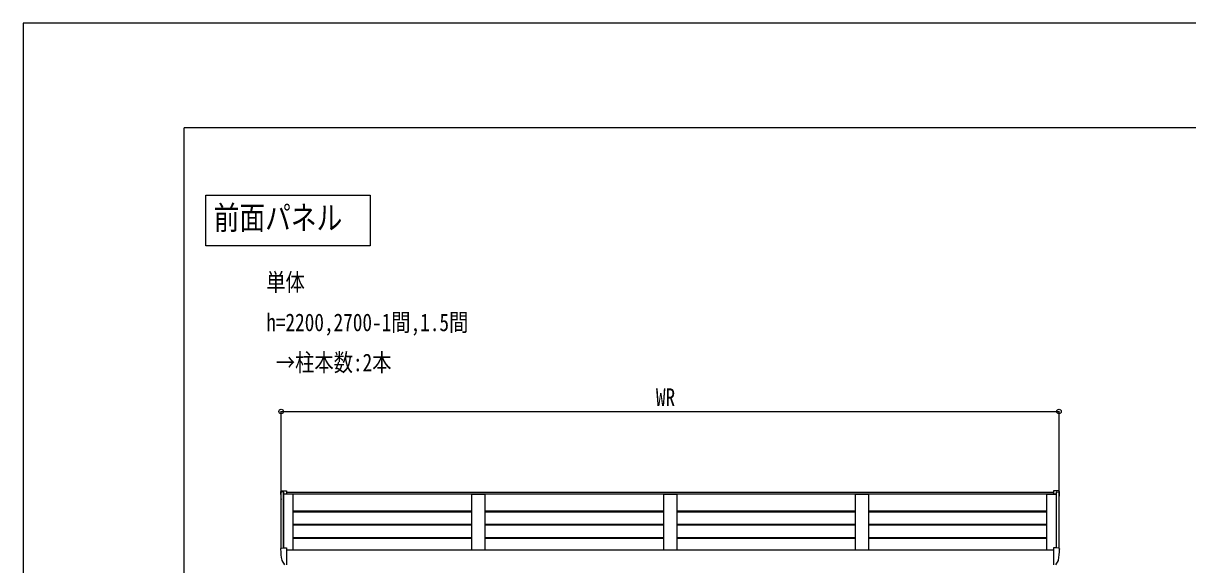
# Model space of a CAD drawing. Units: millimetres, scale not verified. Extents: x -8410 to 8410, y -5940 to 5940.
# Drawn here: x -8410 to -4063, y 3917 to 5940 of the extents above; entities that cross this region are included whole.
import ezdxf
from ezdxf.enums import TextEntityAlignment as Align

# ---------------------------------------------------------------- set-up
doc = ezdxf.new("R2010")
doc.units = ezdxf.units.MM
doc.header["$LTSCALE"] = 30
for name, color, linetype in [('0-2_USER1', 3, 'Continuous'), ('0-4_YKK_13', 4, 'Continuous'), ('0-5_YKK_A1', 4, 'Continuous'), ('0-6_YKK_D', 6, 'Continuous'), ('0-7_YKK_ZWAK', 7, 'Continuous')]:
    doc.layers.add(name, color=color, linetype=linetype)
doc.styles.add('ＭＳ ゴシック', font='')
doc.styles.get('ＭＳ ゴシック').set_extended_font_data('MS Gothic')

msp = doc.modelspace()

# ---------------------------------------------------------------- linework, layer by layer
at = {"layer": '0-4_YKK_13'}
for p, q in [((-7449.39, 4190.05), (-7449.39, 4189.57)), ((-7446.55, 4193.04), (-7436.45, 4193.57)), ((-7436.45, 4193.57), (-7427.39, 4193.57)), ((-7427.39, 4193.57), (-7427.39, 4181.16)), ((-4554.34, 4193.57), (-4563.39, 4193.57)), ((-4563.39, 4193.57), (-4563.39, 4181.16)), ((-4544.24, 4193.04), (-4554.34, 4193.57)), ((-4541.39, 4190.05), (-4541.39, 4189.57)), ((-7449.39, 3976.3), (-7449.39, 3975.83)), ((-7446.55, 3979.3), (-7436.45, 3979.83)), ((-7436.45, 3979.83), (-7427.39, 3979.83)), ((-7427.39, 3979.83), (-7427.39, 3917.47)), ((-4554.34, 3979.83), (-4563.39, 3979.83)), ((-4563.39, 3979.83), (-4563.39, 3917.47)), ((-4544.24, 3979.3), (-4554.34, 3979.83)), ((-4541.39, 3976.3), (-4541.39, 3975.83)), ((-7444.88, 3933.72), (-7434.84, 3916.33)), ((-7427.39, 3934.62), (-7427.39, 3934.06)), ((-7427.39, 3916.83), (-7427.39, 3917.47)), ((-4563.39, 3934.62), (-4563.39, 3934.06)), ((-4563.39, 3916.83), (-4563.39, 3917.47)), ((-4545.9, 3933.72), (-4555.95, 3916.33))]:
    msp.add_line(p, q, dxfattribs=at)
for centre, radius, start, end in [((-7446.39, 4190.05), 3, 93, 180), ((-7247.39, 4189.57), 202, 180, 188.06898), ((-4544.39, 4190.05), 3, 0, 87), ((-4743.39, 4189.57), 202, 351.93102, 0), ((-7446.39, 3976.3), 3, 93, 180), ((-7247.39, 3975.83), 202, 180, 191.90213), ((-4743.39, 3975.83), 202, 348.09787, 0), ((-4544.39, 3976.3), 3, 0, 87), ((-7443.58, 3934.47), 1.5, 191.90213, 210), ((-4547.2, 3934.47), 1.5, 330, 348.09787)]:
    msp.add_arc(centre, radius, start, end, dxfattribs=at)
at = {"layer": '0-5_YKK_A1'}
for p, q in [((-7447.39, 3979.13), (-7447.39, 4187.73)), ((-7439.26, 4189.11), (-7446.45, 4188.73)), ((-7438.39, 3979.72), (-7438.39, 4188.69)), ((-7437.69, 4186.88), (-7438.27, 4188.45)), ((-7437.69, 3979.76), (-7437.69, 4186.88)), ((-4553.09, 4181.13), (-7437.69, 4181.16)), ((-7427.39, 4188.46), (-4563.39, 4188.46)), ((-6736.39, 4179.24), (-6736.39, 3973.43)), ((-6735.41, 4180.24), (-6730.57, 4180.31)), ((-6730.57, 4180.31), (-6692.22, 4180.31)), ((-6692.22, 4180.31), (-6687.38, 4180.24)), ((-6686.39, 4179.24), (-6686.39, 3973.43)), ((-6020.39, 4179.24), (-6020.39, 3973.43)), ((-6019.41, 4180.24), (-6014.57, 4180.31)), ((-6014.57, 4180.31), (-5976.22, 4180.31)), ((-5976.22, 4180.31), (-5971.38, 4180.24)), ((-5970.39, 4179.24), (-5970.39, 3973.43)), ((-5304.39, 4179.24), (-5304.39, 3973.43)), ((-5303.41, 4180.24), (-5298.57, 4180.31)), ((-5298.57, 4180.31), (-5260.22, 4180.31)), ((-5260.22, 4180.31), (-5255.38, 4180.24)), ((-5254.39, 4179.24), (-5254.39, 3973.43)), ((-4553.09, 4186.88), (-4552.52, 4188.45)), ((-4553.09, 3979.76), (-4553.09, 4186.88)), ((-4552.39, 3979.72), (-4552.39, 4188.69)), ((-4551.53, 4189.11), (-4544.34, 4188.73)), ((-4543.39, 3979.13), (-4543.39, 4187.73)), ((-6736.39, 4117.21), (-7402.39, 4117.21)), ((-6736.39, 4114.23), (-7402.39, 4114.23)), ((-6020.39, 4117.2), (-6686.39, 4117.2)), ((-6020.39, 4114.23), (-6686.39, 4114.23)), ((-5304.39, 4117.21), (-5970.39, 4117.21)), ((-5304.39, 4114.23), (-5970.39, 4114.23)), ((-4588.39, 4117.21), (-5254.39, 4117.21)), ((-4588.39, 4114.23), (-5254.39, 4114.23)), ((-6736.39, 4067.77), (-7402.39, 4067.77)), ((-6736.39, 4064.79), (-7402.39, 4064.79)), ((-6020.39, 4067.77), (-6686.39, 4067.77)), ((-6020.39, 4064.79), (-6686.39, 4064.79)), ((-5304.39, 4067.77), (-5970.39, 4067.77)), ((-5304.39, 4064.79), (-5970.39, 4064.79)), ((-4588.39, 4067.77), (-5254.39, 4067.77)), ((-4588.39, 4064.79), (-5254.39, 4064.79)), ((-6736.42, 4015.3), (-7402.42, 4015.3)), ((-6736.39, 4018.33), (-7402.39, 4018.33)), ((-6020.42, 4015.29), (-6686.42, 4015.29)), ((-6020.39, 4018.33), (-6686.39, 4018.33)), ((-5304.42, 4015.3), (-5970.42, 4015.3)), ((-5304.39, 4018.33), (-5970.39, 4018.33)), ((-4588.42, 4015.3), (-5254.42, 4015.3)), ((-4588.39, 4018.33), (-5254.39, 4018.33)), ((-7427.39, 3973.43), (-4563.39, 3973.43))]:
    msp.add_line(p, q, dxfattribs=at)
msp.add_lwpolyline([(-7728.82, 5297.65), (-7115.07, 5297.65), (-7115.07, 5108.36), (-7728.82, 5108.36)], close=True, dxfattribs=at)
for points in [[(-7402.39, 3973.43), (-7402.39, 4180.31), (-7437.69, 4180.31)], [(-4588.39, 3973.43), (-4588.39, 4180.31), (-4553.09, 4180.31)]]:
    msp.add_lwpolyline(points, dxfattribs=at)
for centre, radius, start, end in [((-7446.39, 4187.73), 1, 93, 180), ((-7439.21, 4188.11), 1, 20, 93), ((-6735.4, 4179.24), 0.997, 90.66782, 179.85648), ((-6687.39, 4179.24), 0.997, 359.84961, 89.33225), ((-6019.4, 4179.24), 0.997, 90.66782, 179.85648), ((-5971.39, 4179.24), 0.997, 359.84961, 89.33225), ((-5303.4, 4179.24), 0.997, 90.66782, 179.85648), ((-5255.39, 4179.24), 0.997, 359.84961, 89.33225), ((-4551.58, 4188.11), 1, 87, 160), ((-4544.39, 4187.73), 1, 0, 87)]:
    msp.add_arc(centre, radius, start, end, dxfattribs=at)
at = {"layer": '0-6_YKK_D'}
for p, q in [((-7447.39, 4159.96), (-7447.39, 4490.59)), ((-7447.39, 4489.59), (-4543.39, 4489.59)), ((-4543.39, 4159.96), (-4543.39, 4490.59))]:
    msp.add_line(p, q, dxfattribs=at)
for centre in [(-7447.39, 4489.59), (-4543.39, 4489.59)]:
    msp.add_circle(centre, 8.5, dxfattribs=at)
at = {"layer": '0-7_YKK_ZWAK'}
for p in [(7790.04, 5550), (-7809.96, -5050)]:
    msp.add_line(p, (-7809.96, 5550), dxfattribs=at)
msp.add_lwpolyline([(-8410, -5940), (8410, -5940), (8410, 5940), (-8410, 5940)], close=True, dxfattribs=at)

# ---------------------------------------------------------------- texts
at = {"layer": '0-2_USER1', "style": 'ＭＳ ゴシック', "width": 0.8}
for s, height, p in [('前面パネル', 87.98, (-7699, 5143)), ('単体', 65.98, (-7503, 4920)), ('h=2200,2700-1間,1.5間', 65.98, (-7503, 4770)), (' →柱本数:2本', 65.98, (-7503, 4620))]:
    msp.add_text(s, height=height, dxfattribs=at).set_placement(p, align=Align.BOTTOM_LEFT)
at = {"layer": '0-6_YKK_D', "style": 'ＭＳ ゴシック', "width": 0.8}
msp.add_text('WR', height=65.98, dxfattribs=at).set_placement((-6048.19, 4490.39), align=Align.BOTTOM_LEFT)

doc.saveas('drawing.dxf')
